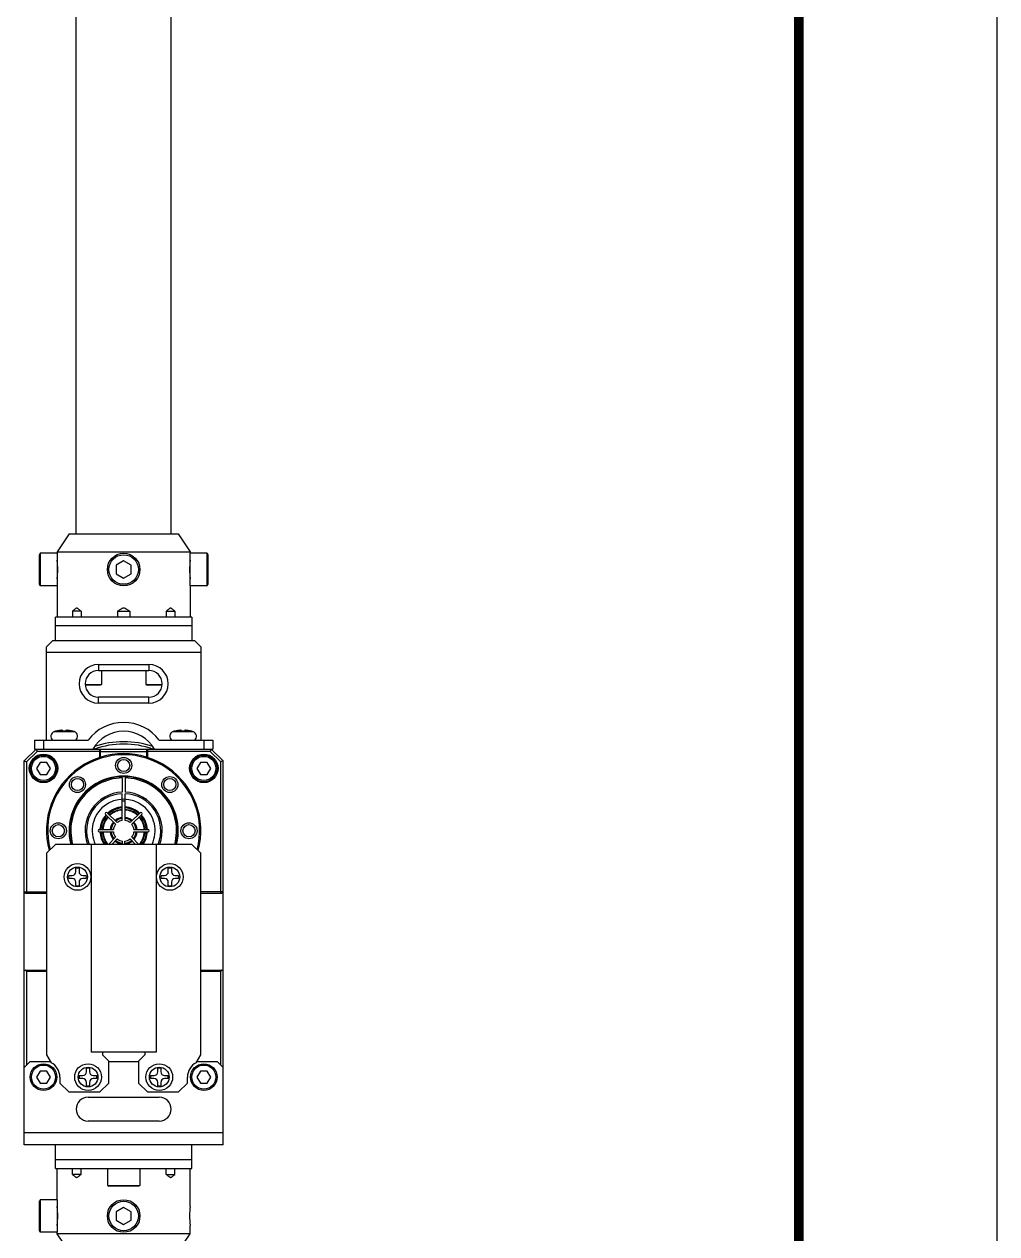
# Model space of a CAD drawing. Header units: millimetres. Extents: x 0 to 1400, y 0 to 990.
# Drawn here: x 1236.2 to 1400, y 577.1 to 780.9 of the extents above; entities that cross this region are included whole.
import ezdxf

# ---------------------------------------------------------------- set-up
doc = ezdxf.new("R2010")
doc.units = ezdxf.units.MM
doc.header["$LTSCALE"] = 77
doc.layers.get('0').update_dxf_attribs({"linetype": 'CONTINUOUS'})
for name, color, linetype in [('02___PRT_ALL_AXES', 7, 'CONTINUOUS'), ('3_ALL_AXES', 7, 'CONTINUOUS'), ('7_ALL_FEATURES', 7, 'CONTINUOUS')]:
    doc.layers.add(name, color=color, linetype=linetype)

msp = doc.modelspace()

# ---------------------------------------------------------------- linework, layer by layer
at = {"color": 7, "linetype": 'Continuous'}
msp.add_line((1400, 990), (1400, 0), dxfattribs=at)
at = {"color": 7, "linetype": 'Continuous', "const_width": 1.667}
msp.add_lwpolyline([(1366.667, 956.667), (1366.667, 33.333)], dxfattribs=at)
at = {"layer": '02___PRT_ALL_AXES', "color": 7, "linetype": 'Continuous'}
for p, q in [((1244.964, 695.048), (1244.964, 785.048)), ((1260.964, 695.048), (1260.964, 785.048)), ((1241.764, 692.048), (1241.764, 691.798)), ((1264.164, 692.048), (1264.164, 691.798)), ((1241.769, 690.612), (1241.764, 690.648)), ((1241.777, 690.543), (1241.776, 690.549)), ((1264.164, 690.648), (1264.16, 690.612)), ((1241.765, 687.458), (1241.776, 687.546)), ((1264.152, 687.546), (1264.163, 687.458)), ((1241.764, 686.298), (1241.764, 681.048)), ((1264.164, 686.298), (1264.164, 681.048)), ((1244.36, 682.048), (1244.36, 681.048)), ((1245.794, 682.048), (1244.36, 682.048)), ((1245.794, 682.048), (1245.794, 681.048)), ((1251.951, 682.048), (1251.951, 681.048)), ((1251.951, 682.048), (1253.977, 682.048)), ((1253.977, 682.048), (1253.977, 681.048)), ((1260.135, 682.048), (1260.135, 681.048)), ((1260.135, 682.048), (1261.568, 682.048)), ((1261.568, 682.048), (1261.568, 681.048)), ((1247.487, 642.752), (1247.487, 607.752)), ((1258.441, 642.752), (1258.441, 607.752)), ((1258.441, 607.752), (1247.487, 607.752)), ((1241.764, 582.898), (1241.764, 588.148)), ((1244.36, 587.148), (1244.36, 588.148)), ((1245.794, 587.148), (1244.36, 587.148)), ((1245.794, 587.148), (1245.794, 588.148)), ((1260.135, 587.148), (1260.135, 588.148)), ((1260.135, 587.148), (1261.568, 587.148)), ((1261.568, 587.148), (1261.568, 588.148)), ((1264.164, 581.748), (1264.164, 588.148)), ((1241.776, 581.649), (1241.766, 581.737)), ((1264.164, 581.748), (1264.163, 581.737)), ((1264.164, 581.748), (1264.163, 581.737)), ((1241.764, 578.548), (1241.769, 578.583)), ((1241.764, 577.148), (1241.764, 577.398)), ((1264.16, 578.583), (1264.164, 578.548)), ((1264.164, 577.148), (1264.164, 578.548))]:
    msp.add_line(p, q, dxfattribs=at)
for centre, radius in [((1252.964, 656.048), 1.35), ((1252.964, 656.048), 1.025), ((1245.186, 652.826), 1.35), ((1260.742, 652.826), 1.35), ((1245.186, 652.826), 1.025), ((1260.742, 652.826), 1.025), ((1241.964, 645.048), 1.35), ((1241.964, 645.048), 1.025), ((1263.964, 645.048), 1.35), ((1263.964, 645.048), 1.025)]:
    msp.add_circle(centre, radius, dxfattribs=at)
for centre, radius, start, end in [((1228.194, 688.952), 13.676, 6.70618, 6.98219), ((1278.333, 688.88), 14.279, 173.02492, 173.28639), ((1252.964, 655.798), 6, 30, 150), ((1227.595, 580.315), 14.279, 353.02492, 353.28639)]:
    msp.add_arc(centre, radius, start, end, dxfattribs=at)
for points, knots in [([(1241.776, 687.544), (1241.834, 688.039), (1241.895, 689.041), (1241.835, 690.043), (1241.777, 690.543)], [0, 0, 0, 0, 0.4975125, 1, 1, 1, 1]), ([(1264.152, 690.549), (1264.094, 690.051), (1264.033, 689.047), (1264.094, 688.043), (1264.152, 687.546)], [0, 0, 0, 0, 0.5001381, 1, 1, 1, 1]), ([(1244.906, 682.495), (1244.855, 682.465), (1244.761, 682.393), (1244.579, 682.244), (1244.447, 682.126), (1244.36, 682.048)], [0, 0, 0, 0, 0.2500656, 0.5017235, 1, 1, 1, 1]), ([(1245.794, 682.048), (1245.731, 682.095), (1245.607, 682.189), (1245.424, 682.33), (1245.272, 682.442), (1245.148, 682.52), (1245.079, 682.543), (1245.045, 682.543)], [0, 0, 0, 0, 0.2598109, 0.5158003, 0.766078, 0.8866437, 1, 1, 1, 1]), ([(1252.964, 682.543), (1252.87, 682.543), (1252.689, 682.465), (1252.443, 682.332), (1252.195, 682.19), (1252.032, 682.095), (1251.951, 682.048)], [0, 0, 0, 0, 0.2490735, 0.4995878, 0.7499327, 1, 1, 1, 1]), ([(1253.977, 682.048), (1253.896, 682.095), (1253.733, 682.19), (1253.486, 682.332), (1253.239, 682.465), (1253.058, 682.543), (1252.964, 682.543)], [0, 0, 0, 0, 0.2500672, 0.5004119, 0.7509261, 1, 1, 1, 1]), ([(1260.884, 682.543), (1260.85, 682.543), (1260.78, 682.52), (1260.657, 682.442), (1260.504, 682.33), (1260.321, 682.189), (1260.197, 682.095), (1260.135, 682.048)], [0, 0, 0, 0, 0.1133558, 0.2339217, 0.4841995, 0.740189, 1, 1, 1, 1]), ([(1261.568, 682.048), (1261.481, 682.126), (1261.349, 682.244), (1261.168, 682.393), (1261.073, 682.465), (1261.023, 682.495)], [0, 0, 0, 0, 0.4982765, 0.7499344, 1, 1, 1, 1]), ([(1244.36, 587.148), (1244.447, 587.069), (1244.579, 586.951), (1244.761, 586.802), (1244.855, 586.73), (1244.906, 586.7)], [0, 0, 0, 0, 0.4982765, 0.7499344, 1, 1, 1, 1]), ([(1245.045, 586.652), (1245.079, 586.652), (1245.148, 586.675), (1245.272, 586.753), (1245.424, 586.865), (1245.607, 587.006), (1245.731, 587.1), (1245.794, 587.148)], [0, 0, 0, 0, 0.1133558, 0.2339217, 0.4841995, 0.740189, 1, 1, 1, 1]), ([(1260.135, 587.148), (1260.197, 587.1), (1260.321, 587.006), (1260.504, 586.865), (1260.657, 586.753), (1260.78, 586.675), (1260.85, 586.652), (1260.884, 586.652)], [0, 0, 0, 0, 0.2598109, 0.5158003, 0.766078, 0.8866437, 1, 1, 1, 1]), ([(1261.023, 586.7), (1261.073, 586.73), (1261.168, 586.802), (1261.349, 586.951), (1261.481, 587.069), (1261.568, 587.148)], [0, 0, 0, 0, 0.2500656, 0.5017235, 1, 1, 1, 1]), ([(1241.776, 578.646), (1241.835, 579.144), (1241.895, 580.148), (1241.835, 581.152), (1241.776, 581.649)], [0, 0, 0, 0, 0.5001381, 1, 1, 1, 1]), ([(1264.163, 581.737), (1264.1, 581.234), (1264.03, 580.179), (1264.094, 579.123), (1264.16, 578.581)], [0, 0, 0, 0, 0.481527, 1, 1, 1, 1])]:
    msp.add_open_spline(points, degree=3, knots=knots, dxfattribs=at)
for points in [[(1245.045, 682.543), (1244.996, 682.543), (1244.948, 682.52), (1244.906, 682.495)], [(1261.023, 682.495), (1260.981, 682.52), (1260.933, 682.543), (1260.884, 682.543)], [(1244.906, 586.7), (1244.948, 586.675), (1244.996, 586.652), (1245.045, 586.652)], [(1260.884, 586.652), (1260.933, 586.652), (1260.981, 586.675), (1261.023, 586.7)]]:
    msp.add_open_spline(points, degree=3, dxfattribs=at)
at = {"layer": '3_ALL_AXES', "color": 7, "linetype": 'Continuous'}
for p, q in [((1241.464, 661.798), (1241.297, 661.751)), ((1244.464, 661.798), (1244.631, 661.751)), ((1261.464, 661.798), (1261.297, 661.751)), ((1264.464, 661.798), (1264.631, 661.751))]:
    msp.add_line(p, q, dxfattribs=at)
at = {"layer": '3_ALL_AXES', "color": 9, "linetype": 'Continuous'}
for p, q in [((1241.297, 661.751), (1244.631, 661.751)), ((1261.297, 661.751), (1264.631, 661.751))]:
    msp.add_line(p, q, dxfattribs=at)
at = {"layer": '3_ALL_AXES', "color": 7, "linetype": 'Continuous'}
for centre in [(1245.186, 637.269), (1260.742, 637.269), (1246.964, 603.548), (1258.964, 603.548)]:
    msp.add_circle(centre, 2.25, dxfattribs=at)
at = {"layer": '3_ALL_AXES', "color": 9, "linetype": 'Continuous'}
for centre in [(1245.186, 637.269), (1260.742, 637.269), (1246.964, 603.548), (1258.964, 603.548)]:
    msp.add_circle(centre, 1.667, dxfattribs=at)
at = {"layer": '3_ALL_AXES', "color": 7, "linetype": 'Continuous'}
for centre, start, end in [((1241.536, 660.965), 106.84928, 234.29067), ((1244.393, 660.965), 305.70933, 73.15072), ((1261.536, 660.965), 106.84928, 234.29067), ((1264.393, 660.965), 305.70933, 73.15072)]:
    msp.add_arc(centre, 0.821, start, end, dxfattribs=at)
at = {"layer": '7_ALL_FEATURES', "color": 7, "linetype": 'Continuous'}
for p, q in [((1243.764, 695.048), (1241.764, 692.048)), ((1243.764, 695.048), (1262.164, 695.048)), ((1262.164, 695.048), (1264.164, 692.048)), ((1238.914, 691.798), (1238.764, 691.538)), ((1238.764, 686.557), (1238.764, 691.538)), ((1238.914, 691.798), (1238.914, 686.298)), ((1241.764, 691.798), (1238.914, 691.798)), ((1241.764, 692.048), (1264.164, 692.048)), ((1241.764, 691.798), (1241.764, 686.298)), ((1264.164, 686.298), (1264.164, 691.798)), ((1267.014, 691.798), (1264.164, 691.798)), ((1267.014, 686.298), (1267.014, 691.798)), ((1267.014, 691.798), (1267.164, 691.538)), ((1267.164, 691.538), (1267.164, 686.557)), ((1241.776, 690.548), (1241.764, 690.548)), ((1252.964, 690.491), (1251.714, 689.769)), ((1251.714, 689.769), (1251.714, 688.326)), ((1254.214, 689.769), (1252.964, 690.491)), ((1254.214, 688.326), (1254.214, 689.769)), ((1264.164, 690.548), (1264.152, 690.548)), ((1241.776, 687.548), (1241.764, 687.548)), ((1251.714, 688.326), (1252.964, 687.604)), ((1252.964, 687.604), (1254.214, 688.326)), ((1264.164, 687.548), (1264.152, 687.548)), ((1238.914, 686.298), (1238.764, 686.557)), ((1241.764, 686.298), (1238.914, 686.298)), ((1267.014, 686.298), (1264.164, 686.298)), ((1267.014, 686.298), (1267.164, 686.557)), ((1241.464, 677.048), (1241.464, 681.048)), ((1264.464, 681.048), (1241.464, 681.048)), ((1264.464, 681.048), (1264.464, 677.048)), ((1264.464, 679.548), (1241.464, 679.548)), ((1240.964, 677.048), (1239.964, 676.048)), ((1264.964, 677.048), (1240.964, 677.048)), ((1265.964, 676.048), (1264.964, 677.048)), ((1239.964, 660.298), (1239.964, 676.048)), ((1265.964, 675.048), (1239.964, 675.048)), ((1265.964, 676.048), (1265.964, 660.298)), ((1248.714, 673.048), (1257.214, 673.048)), ((1248.714, 672.048), (1257.214, 672.048)), ((1249.214, 672.048), (1249.214, 669.673)), ((1256.714, 672.048), (1256.714, 669.673)), ((1246.472, 669.673), (1249.214, 669.673)), ((1248.998, 669.548), (1246.479, 669.548)), ((1249.214, 669.673), (1248.998, 669.548)), ((1256.714, 669.673), (1259.457, 669.673)), ((1256.714, 669.673), (1256.931, 669.548)), ((1259.449, 669.548), (1256.931, 669.548)), ((1257.214, 667.548), (1248.714, 667.548)), ((1257.214, 666.548), (1248.714, 666.548)), ((1237.964, 660.298), (1237.964, 658.798)), ((1237.964, 660.298), (1246.964, 660.298)), ((1239.464, 660.298), (1239.464, 658.798)), ((1241.487, 661.798), (1241.464, 661.798)), ((1242.705, 661.798), (1242.705, 661.923)), ((1243.223, 661.798), (1242.705, 661.798)), ((1243.223, 661.923), (1243.223, 661.798)), ((1244.464, 661.798), (1244.442, 661.798)), ((1258.964, 660.298), (1267.964, 660.298)), ((1261.487, 661.798), (1261.464, 661.798)), ((1262.705, 661.798), (1262.705, 661.923)), ((1263.223, 661.798), (1262.705, 661.798)), ((1263.223, 661.923), (1263.223, 661.798)), ((1264.464, 661.798), (1264.442, 661.798)), ((1266.464, 660.298), (1266.464, 658.798)), ((1267.964, 660.298), (1267.964, 658.798)), ((1238.214, 658.798), (1236.214, 656.798)), ((1236.614, 656.632), (1238.38, 658.398)), ((1237.964, 658.798), (1267.964, 658.798)), ((1238.214, 658.798), (1238.38, 658.398)), ((1248.964, 658.398), (1238.38, 658.398)), ((1248.964, 657.417), (1248.964, 658.798)), ((1249.064, 657.449), (1249.064, 658.798)), ((1249.064, 658.398), (1256.864, 658.398)), ((1256.864, 657.449), (1256.864, 658.798)), ((1256.964, 658.798), (1256.964, 657.417)), ((1267.548, 658.398), (1256.964, 658.398)), ((1267.714, 658.798), (1267.548, 658.398)), ((1267.548, 658.398), (1269.314, 656.632)), ((1269.714, 656.798), (1267.714, 658.798)), ((1236.214, 592.148), (1236.214, 656.798)), ((1236.214, 656.798), (1236.614, 656.632)), ((1236.614, 656.632), (1236.614, 634.748)), ((1238.887, 656.548), (1238.309, 655.548)), ((1240.041, 656.548), (1238.887, 656.548)), ((1240.619, 655.548), (1240.041, 656.548)), ((1265.887, 656.548), (1265.309, 655.548)), ((1267.041, 656.548), (1265.887, 656.548)), ((1267.619, 655.548), (1267.041, 656.548)), ((1269.714, 656.798), (1269.314, 656.632)), ((1269.314, 634.748), (1269.314, 656.632)), ((1269.714, 592.148), (1269.714, 656.798)), ((1238.309, 655.548), (1238.887, 654.548)), ((1238.887, 654.548), (1240.041, 654.548)), ((1240.041, 654.548), (1240.619, 655.548)), ((1265.309, 655.548), (1265.887, 654.548)), ((1265.887, 654.548), (1267.041, 654.548)), ((1267.041, 654.548), (1267.619, 655.548)), ((1252.714, 653.944), (1252.714, 651.543)), ((1253.214, 653.944), (1253.214, 651.543)), ((1252.714, 646.78), (1252.714, 651.293)), ((1253.214, 646.78), (1253.214, 651.293)), ((1250.206, 648.088), (1251.876, 646.418)), ((1254.052, 646.418), (1255.722, 648.088)), ((1249.924, 647.805), (1251.593, 646.135)), ((1254.335, 646.135), (1256.005, 647.805)), ((1248.864, 645.248), (1251.226, 645.248)), ((1248.864, 644.848), (1251.226, 644.848)), ((1250.385, 642.752), (1251.593, 643.96)), ((1254.335, 643.96), (1255.543, 642.752)), ((1254.703, 645.248), (1257.064, 645.248)), ((1254.703, 644.848), (1257.064, 644.848)), ((1239.964, 641.252), (1241.464, 642.752)), ((1264.464, 642.752), (1241.464, 642.752)), ((1250.951, 642.752), (1251.876, 643.677)), ((1252.764, 642.752), (1252.764, 643.309)), ((1253.164, 642.752), (1253.164, 643.309)), ((1254.052, 643.677), (1254.977, 642.752)), ((1264.464, 642.752), (1265.964, 641.252)), ((1239.964, 641.252), (1239.964, 607.298)), ((1265.964, 607.298), (1265.964, 641.252)), ((1244.927, 638.153), (1244.927, 638.747)), ((1245.445, 638.747), (1245.445, 638.153)), ((1260.483, 638.153), (1260.483, 638.747)), ((1261.001, 638.747), (1261.001, 638.153)), ((1243.708, 637.528), (1244.302, 637.528)), ((1244.302, 637.01), (1243.708, 637.01)), ((1244.927, 635.792), (1244.927, 636.385)), ((1245.445, 636.385), (1245.445, 635.792)), ((1246.07, 637.528), (1246.663, 637.528)), ((1246.663, 637.01), (1246.07, 637.01)), ((1259.265, 637.528), (1259.858, 637.528)), ((1259.858, 637.01), (1259.265, 637.01)), ((1260.483, 635.792), (1260.483, 636.385)), ((1261.001, 636.385), (1261.001, 635.792)), ((1261.626, 637.528), (1262.22, 637.528)), ((1262.22, 637.01), (1261.626, 637.01)), ((1236.414, 634.548), (1239.964, 634.548)), ((1265.964, 634.548), (1269.514, 634.548)), ((1236.214, 621.548), (1239.964, 621.548)), ((1265.964, 621.548), (1269.714, 621.548)), ((1236.614, 621.348), (1236.614, 605.548)), ((1269.314, 605.548), (1269.314, 621.348)), ((1239.964, 607.298), (1240.758, 605.974)), ((1249.393, 607.752), (1249.393, 607.322)), ((1250.464, 606.252), (1249.393, 607.322)), ((1256.535, 607.322), (1255.464, 606.252)), ((1256.535, 607.752), (1256.535, 607.322)), ((1265.17, 605.974), (1265.964, 607.298)), ((1237.214, 606.148), (1236.214, 605.148)), ((1237.214, 606.148), (1240.654, 606.148)), ((1250.464, 602.548), (1250.464, 606.252)), ((1250.464, 606.148), (1255.464, 606.148)), ((1255.464, 606.252), (1255.464, 602.548)), ((1265.274, 606.148), (1268.714, 606.148)), ((1269.714, 605.148), (1268.714, 606.148)), ((1238.887, 604.548), (1238.309, 603.548)), ((1238.309, 603.548), (1238.887, 602.548)), ((1240.041, 604.548), (1238.887, 604.548)), ((1240.619, 603.548), (1240.041, 604.548)), ((1240.041, 602.548), (1240.619, 603.548)), ((1242.214, 603.548), (1242.214, 602.548)), ((1245.487, 603.806), (1246.08, 603.806)), ((1246.08, 603.289), (1245.487, 603.289)), ((1246.705, 604.431), (1246.705, 605.025)), ((1247.223, 605.025), (1247.223, 604.431)), ((1247.848, 603.806), (1248.442, 603.806)), ((1248.442, 603.289), (1247.848, 603.289)), ((1257.487, 603.806), (1258.08, 603.806)), ((1258.08, 603.289), (1257.487, 603.289)), ((1258.705, 604.431), (1258.705, 605.025)), ((1259.223, 605.025), (1259.223, 604.431)), ((1259.848, 603.806), (1260.442, 603.806)), ((1260.442, 603.289), (1259.848, 603.289)), ((1263.714, 602.548), (1263.714, 603.548)), ((1265.887, 604.548), (1265.309, 603.548)), ((1265.309, 603.548), (1265.887, 602.548)), ((1267.041, 604.548), (1265.887, 604.548)), ((1267.619, 603.548), (1267.041, 604.548)), ((1267.041, 602.548), (1267.619, 603.548)), ((1238.887, 602.548), (1240.041, 602.548)), ((1242.214, 602.548), (1243.714, 601.048)), ((1246.705, 602.07), (1246.705, 602.664)), ((1247.223, 602.664), (1247.223, 602.07)), ((1248.964, 601.048), (1250.464, 602.548)), ((1255.464, 602.548), (1256.964, 601.048)), ((1258.705, 602.07), (1258.705, 602.664)), ((1259.223, 602.664), (1259.223, 602.07)), ((1262.214, 601.048), (1263.714, 602.548)), ((1265.887, 602.548), (1267.041, 602.548)), ((1243.714, 601.048), (1248.964, 601.048)), ((1246.964, 600.148), (1258.964, 600.148)), ((1256.964, 601.048), (1262.214, 601.048)), ((1258.964, 596.148), (1246.964, 596.148)), ((1269.714, 594.148), (1236.214, 594.148)), ((1269.714, 592.148), (1236.214, 592.148)), ((1241.464, 588.148), (1241.464, 592.148)), ((1264.464, 588.148), (1264.464, 592.148)), ((1241.464, 589.648), (1264.464, 589.648)), ((1241.464, 588.148), (1264.464, 588.148)), ((1250.214, 588.148), (1250.214, 585.298)), ((1255.714, 588.148), (1255.714, 585.298)), ((1250.214, 585.298), (1255.714, 585.298)), ((1250.214, 585.298), (1250.474, 585.148)), ((1255.454, 585.148), (1250.474, 585.148)), ((1255.714, 585.298), (1255.454, 585.148)), ((1238.914, 582.898), (1238.764, 582.638)), ((1241.764, 582.898), (1238.914, 582.898)), ((1238.914, 582.898), (1238.914, 577.398)), ((1241.764, 582.898), (1241.764, 577.398)), ((1238.764, 577.657), (1238.764, 582.638)), ((1241.776, 581.648), (1241.764, 581.648)), ((1252.964, 581.591), (1251.714, 580.869)), ((1251.714, 580.869), (1251.714, 579.426)), ((1254.214, 580.869), (1252.964, 581.591)), ((1254.214, 579.426), (1254.214, 580.869)), ((1251.714, 579.426), (1252.964, 578.704)), ((1252.964, 578.704), (1254.214, 579.426)), ((1238.914, 577.398), (1238.764, 577.657)), ((1241.764, 577.398), (1238.914, 577.398)), ((1241.776, 578.648), (1241.764, 578.648)), ((1264.164, 577.148), (1241.764, 577.148)), ((1243.764, 574.148), (1241.764, 577.148)), ((1262.164, 574.148), (1264.164, 577.148))]:
    msp.add_line(p, q, dxfattribs=at)
at = {"layer": '7_ALL_FEATURES', "color": 9, "linetype": 'Continuous'}
for p, q in [((1248.714, 673.048), (1248.714, 672.048)), ((1257.214, 673.048), (1257.214, 672.048)), ((1248.714, 666.548), (1248.714, 667.548)), ((1257.214, 666.548), (1257.214, 667.548)), ((1236.214, 634.748), (1239.964, 634.748)), ((1269.714, 634.748), (1265.964, 634.748)), ((1239.964, 621.348), (1236.614, 621.348)), ((1269.314, 621.348), (1265.964, 621.348))]:
    msp.add_line(p, q, dxfattribs=at)
at = {"layer": '7_ALL_FEATURES', "color": 7, "linetype": 'Continuous'}
for centre, radius in [((1252.964, 689.048), 2.75), ((1252.964, 689.048), 2.49), ((1239.464, 655.548), 2.4), ((1239.464, 655.548), 2.25), ((1239.464, 655.548), 2.033), ((1252.964, 656.048), 1.35), ((1252.964, 656.048), 1.025), ((1266.464, 655.548), 2.4), ((1266.464, 655.548), 2.25), ((1266.464, 655.548), 2.033), ((1245.186, 652.826), 1.35), ((1260.742, 652.826), 1.35), ((1245.186, 652.826), 1.025), ((1260.742, 652.826), 1.025), ((1241.964, 645.048), 1.35), ((1241.964, 645.048), 1.025), ((1263.964, 645.048), 1.35), ((1263.964, 645.048), 1.025), ((1239.464, 603.548), 2.25), ((1239.464, 603.548), 2.033), ((1266.464, 603.548), 2.25), ((1266.464, 603.548), 2.033), ((1252.964, 580.148), 2.75), ((1252.964, 580.148), 2.49)]:
    msp.add_circle(centre, radius, dxfattribs=at)
for centre, radius, start, end in [((1248.714, 669.798), 3.25, 90, 270), ((1257.214, 669.798), 3.25, 270, 90), ((1248.714, 669.798), 2.25, 90, 270), ((1257.214, 669.798), 2.25, 270, 90), ((1252.964, 655.798), 7.5, 36.8699, 143.1301), ((1242.964, 656.248), 5.744, 98.85155, 104.90492), ((1242.707, 657.897), 4.075, 98.15958, 98.85181), ((1243.221, 657.898), 4.074, 81.14821, 81.84047), ((1242.964, 656.248), 5.744, 75.09508, 81.14845), ((1262.964, 656.248), 5.744, 98.85155, 104.90492), ((1262.707, 657.897), 4.075, 98.15958, 98.85181), ((1263.221, 657.898), 4.074, 81.14821, 81.84047), ((1262.964, 656.248), 5.744, 75.09508, 81.14845), ((1252.964, 645.048), 15, 70.77622, 109.22378), ((1252.964, 645.048), 14.6, 70.43428, 109.56572), ((1252.964, 645.048), 13, 345.0541, 194.9459), ((1252.964, 645.048), 12.8, 345.56619, 194.42947), ((1252.964, 645.048), 9.2, 345.53668, 194.46332), ((1252.964, 645.048), 9.1, 345.37212, 194.62878), ((1252.964, 645.048), 8.9, 91.60976, 194.96418), ((1252.964, 645.048), 8.9, 345.03582, 88.39031), ((1252.964, 645.048), 6.5, 92.20423, 200.68487), ((1252.964, 645.048), 6.25, 92.29244, 201.56465), ((1252.964, 645.048), 5.3, 334.31552, 205.68448), ((1252.964, 645.048), 5, 87.13157, 92.86843), ((1252.964, 645.048), 6.5, 339.31494, 87.79577), ((1252.964, 645.048), 6.25, 338.43538, 87.70756), ((1250.065, 647.947), 0.2, 45, 225), ((1252.964, 645.048), 4, 93.58332, 132.13402), ((1252.964, 645.048), 3.843, 93.73026, 132.01655), ((1252.964, 645.048), 4, 47.86598, 86.41668), ((1252.964, 645.048), 3.843, 47.98345, 86.26974), ((1255.863, 647.947), 0.2, 315, 135), ((1252.964, 645.048), 4, 137.86598, 177.13402), ((1252.964, 645.048), 3.843, 137.98345, 177.01655), ((1252.964, 645.048), 2.26, 140.07706, 174.92294), ((1252.964, 645.048), 2.103, 140.45814, 174.54186), ((1252.964, 645.048), 1.75, 141.56243, 173.43757), ((1252.964, 645.048), 2.26, 96.35103, 129.92294), ((1252.964, 645.048), 2.103, 96.82851, 129.54186), ((1252.964, 645.048), 1.75, 98.21321, 128.43757), ((1252.964, 645.048), 2.26, 50.07706, 83.64897), ((1252.964, 645.048), 2.103, 50.45814, 83.17149), ((1252.964, 645.048), 1.75, 51.56243, 81.78679), ((1252.964, 645.048), 1.75, 6.56243, 38.43757), ((1252.964, 645.048), 2.103, 5.45814, 39.54186), ((1252.964, 645.048), 2.26, 5.07706, 39.92294), ((1252.964, 645.048), 3.843, 2.98345, 42.01655), ((1252.964, 645.048), 4, 2.86598, 42.13402), ((1248.864, 645.048), 0.2, 90, 270), ((1252.964, 645.048), 4, 182.86598, 215.04126), ((1252.964, 645.048), 3.843, 182.98345, 216.71103), ((1252.964, 645.048), 2.26, 185.07706, 219.92294), ((1252.964, 645.048), 2.103, 185.45814, 219.54186), ((1252.964, 645.048), 1.75, 186.56243, 218.43757), ((1252.964, 645.048), 1.75, 321.56243, 353.43757), ((1252.964, 645.048), 2.103, 320.45814, 354.54186), ((1252.964, 645.048), 2.26, 320.07706, 354.92294), ((1252.964, 645.048), 3.843, 323.28897, 357.01655), ((1252.964, 645.048), 4, 324.95877, 357.13402), ((1257.064, 645.048), 0.2, 270, 90), ((1252.964, 645.048), 2.26, 230.07706, 264.92294), ((1252.964, 645.048), 2.103, 230.45814, 264.54186), ((1252.964, 645.048), 1.75, 231.56243, 263.43757), ((1252.964, 645.048), 1.75, 276.56243, 308.43757), ((1252.964, 645.048), 2.103, 275.45814, 309.54186), ((1252.964, 645.048), 2.26, 275.07706, 309.92294), ((1244.302, 638.153), 0.625, 270, 360), ((1245.186, 637.269), 1.5, 80.06162, 99.93838), ((1246.07, 638.153), 0.625, 180, 270), ((1259.858, 638.153), 0.625, 270, 360), ((1260.742, 637.269), 1.5, 80.06162, 99.93838), ((1261.626, 638.153), 0.625, 180, 270), ((1245.186, 637.269), 1.5, 170.06162, 189.93838), ((1244.302, 636.385), 0.625, 0, 90), ((1245.186, 637.269), 1.5, 260.06162, 279.93838), ((1246.07, 636.385), 0.625, 90, 180), ((1245.186, 637.269), 1.5, 350.06162, 9.93838), ((1260.742, 637.269), 1.5, 170.06162, 189.93838), ((1259.858, 636.385), 0.625, 0, 90), ((1260.742, 637.269), 1.5, 260.06162, 279.93838), ((1261.626, 636.385), 0.625, 90, 180), ((1260.742, 637.269), 1.5, 350.06162, 9.93838), ((1236.414, 634.748), 0.2, 180, 270), ((1269.514, 634.748), 0.2, 270, 360), ((1239.464, 603.548), 2.75, 0, 61.92751), ((1266.464, 603.548), 2.75, 118.07249, 180), ((1246.964, 603.548), 1.5, 170.06162, 189.93838), ((1246.08, 604.431), 0.625, 270, 360), ((1246.08, 602.664), 0.625, 0, 90), ((1246.964, 603.548), 1.5, 80.06162, 99.93838), ((1247.848, 604.431), 0.625, 180, 270), ((1247.848, 602.664), 0.625, 90, 180), ((1246.964, 603.548), 1.5, 350.06162, 9.93838), ((1258.964, 603.548), 1.5, 170.06162, 189.93838), ((1258.08, 604.431), 0.625, 270, 360), ((1258.08, 602.664), 0.625, 0, 90), ((1258.964, 603.548), 1.5, 80.06162, 99.93838), ((1259.848, 604.431), 0.625, 180, 270), ((1259.848, 602.664), 0.625, 90, 180), ((1258.964, 603.548), 1.5, 350.06162, 9.93838), ((1246.964, 603.548), 1.5, 260.06162, 279.93838), ((1258.964, 603.548), 1.5, 260.06162, 279.93838), ((1246.964, 598.148), 2, 90, 270), ((1258.964, 598.148), 2, 270, 90)]:
    msp.add_arc(centre, radius, start, end, dxfattribs=at)
at = {"layer": '7_ALL_FEATURES', "color": 9, "linetype": 'Continuous'}
for radius, start, end in [(3.58, 94.00464, 131.79723), (3.498, 94.09858, 131.72215), (3.58, 48.20277, 85.99536), (3.498, 48.27785, 85.90142), (3.58, 138.20277, 176.79723), (3.498, 138.27785, 176.72215), (3.498, 3.27785, 41.72215), (3.58, 3.20277, 41.79723), (3.58, 183.20277, 219.89892), (3.498, 183.27785, 221.031), (3.498, 318.969, 356.72215), (3.58, 320.10108, 356.79723)]:
    msp.add_arc((1252.964, 645.048), radius, start, end, dxfattribs=at)
at = {"layer": '7_ALL_FEATURES', "color": 7, "linetype": 'Continuous'}
for centre, start_param, end_param in [((1236.414, 621.348), 0, 1.5707963), ((1269.514, 621.348), 1.5707963, 3.1415927)]:
    msp.add_ellipse(centre, major_axis=(0.2, 0), ratio=1, start_param=start_param, end_param=end_param, dxfattribs=at)
for points, knots in [([(1242.705, 661.923), (1242.705, 661.926), (1242.703, 661.933), (1242.694, 661.941), (1242.68, 661.947), (1242.661, 661.953), (1242.637, 661.957), (1242.596, 661.962), (1242.534, 661.964), (1242.448, 661.962), (1242.349, 661.956), (1242.241, 661.946), (1242.167, 661.936), (1242.129, 661.931)], [0, 0, 0, 0, 0.0152296, 0.0340743, 0.0594171, 0.0923752, 0.1332789, 0.1820978, 0.3023625, 0.4497335, 0.6192021, 0.8047885, 1, 1, 1, 1]), ([(1243.799, 661.931), (1243.761, 661.936), (1243.687, 661.946), (1243.579, 661.956), (1243.48, 661.962), (1243.394, 661.964), (1243.332, 661.962), (1243.291, 661.957), (1243.267, 661.953), (1243.248, 661.947), (1243.235, 661.941), (1243.225, 661.933), (1243.223, 661.926), (1243.223, 661.923)], [0, 0, 0, 0, 0.1952452, 0.3808552, 0.5503409, 0.6977222, 0.8179802, 0.8667883, 0.9076789, 0.9406207, 0.9659473, 0.9847765, 1, 1, 1, 1]), ([(1262.705, 661.923), (1262.705, 661.926), (1262.703, 661.933), (1262.694, 661.941), (1262.68, 661.947), (1262.661, 661.953), (1262.637, 661.957), (1262.596, 661.962), (1262.534, 661.964), (1262.448, 661.962), (1262.349, 661.956), (1262.241, 661.946), (1262.167, 661.936), (1262.129, 661.931)], [0, 0, 0, 0, 0.0152296, 0.0340743, 0.0594171, 0.0923752, 0.1332789, 0.1820978, 0.3023625, 0.4497335, 0.6192021, 0.8047885, 1, 1, 1, 1]), ([(1263.799, 661.931), (1263.761, 661.936), (1263.687, 661.946), (1263.579, 661.956), (1263.48, 661.962), (1263.394, 661.964), (1263.332, 661.962), (1263.291, 661.957), (1263.267, 661.953), (1263.248, 661.947), (1263.235, 661.941), (1263.225, 661.933), (1263.223, 661.926), (1263.223, 661.923)], [0, 0, 0, 0, 0.1952452, 0.3808552, 0.5503409, 0.6977222, 0.8179802, 0.8667883, 0.9076789, 0.9406207, 0.9659473, 0.9847765, 1, 1, 1, 1]), ([(1236.697, 634.548), (1236.67, 634.548), (1236.635, 634.601), (1236.619, 634.671), (1236.614, 634.721), (1236.614, 634.748)], [0, 0, 0, 0, 0.3523191, 0.6499377, 1, 1, 1, 1]), ([(1269.314, 634.748), (1269.314, 634.721), (1269.31, 634.671), (1269.293, 634.601), (1269.258, 634.548), (1269.231, 634.548)], [0, 0, 0, 0, 0.3501635, 0.6476767, 1, 1, 1, 1])]:
    msp.add_open_spline(points, degree=3, knots=knots, dxfattribs=at)

doc.saveas('drawing.dxf')
